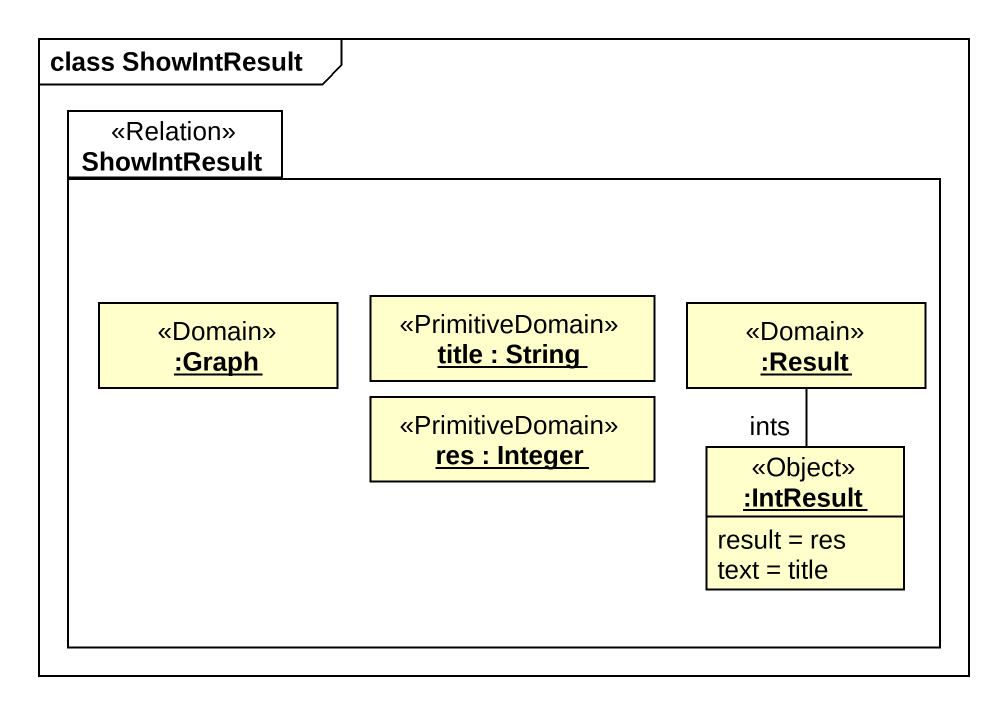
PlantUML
@startuml
mainframe class ShowIntResult
hide circle
hide empty members
package ShowIntResult <<Relation>> {
  object ":Graph" as Graph <<Domain>>
  object "title : String" as title_ <<PrimitiveDomain>>
  object ":Result" as Result <<Domain>>
  object "res : Integer" as res <<PrimitiveDomain>>
  object ":IntResult" as IntResult <<Object>> {
    result = res
    text = title
  }
}
Result -- IntResult : ints
@enduml
